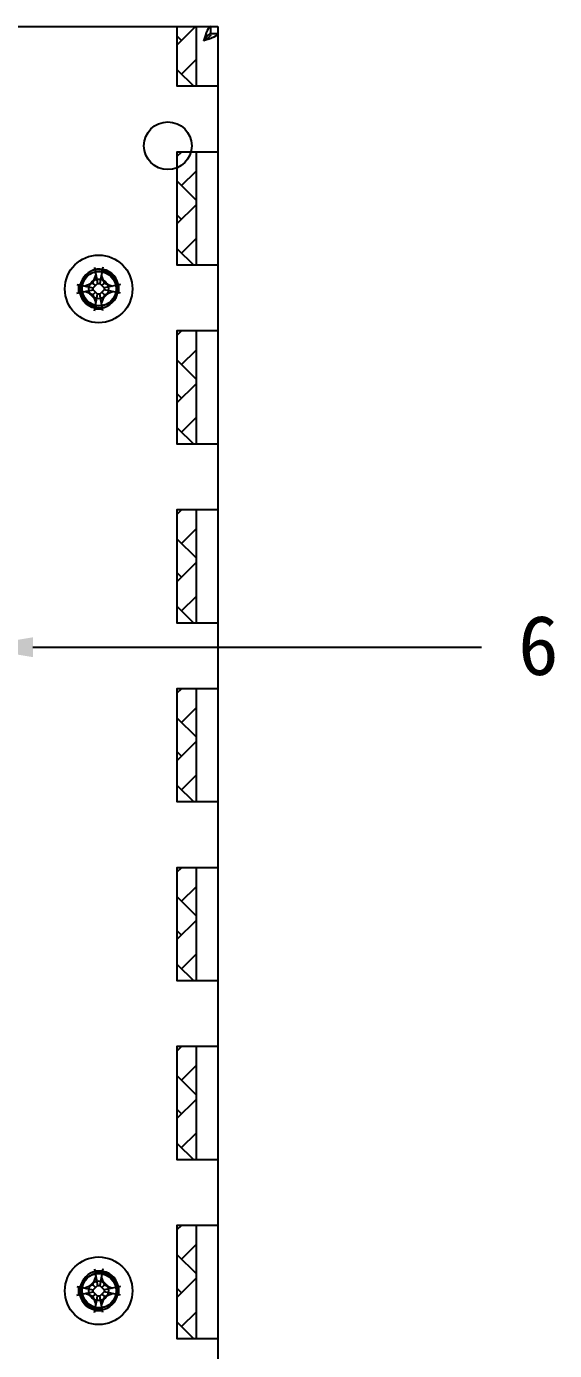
# Model space of a CAD drawing. Header units: millimetres. Extents: x 547 to 2149, y 622 to 1790.
# Drawn here: x 1647.1 to 1669.2, y 1702.1 to 1757.6 of the extents above; entities that cross this region are included whole.
import ezdxf

# ---------------------------------------------------------------- set-up
doc = ezdxf.new("R2010")
doc.units = ezdxf.units.MM
doc.layers.add('元器件与线路', color=7, linetype='Continuous')
doc.layers.add('英文数字标注', color=3, linetype='Continuous')
doc.styles.get("Standard").update_dxf_attribs({"font": 'txt', "bigfont": 'gbcbig.shx'})

msp = doc.modelspace()

# ---------------------------------------------------------------- hatches: boundary and pattern name
at = {"layer": '元器件与线路'}
h = msp.add_hatch(dxfattribs=at)
h.set_pattern_fill('AR-HBONE', color=256, scale=0.25, angle=270, style=0)
h.set_pattern_definition([(315, (1531.2778, 1329.1993), (1.4142136, 3e-14), [3, -1]), (45, (1531.9849, 1328.4921), (1.4142136, 3e-14), [3, -1])])
h.paths.add_polyline_path([(1654.217, 1757.585), (1653.428, 1757.585), (1653.428, 1755.077), (1654.217, 1755.077)])
h = msp.add_hatch(dxfattribs=at)
h.set_pattern_fill('AR-HBONE', color=256, scale=0.25, angle=270, style=0)
h.set_pattern_definition([(315, (1531.2778, 1321.6993), (1.4142136, 3e-14), [3, -1]), (45, (1531.9849, 1320.9921), (1.4142136, 3e-14), [3, -1])])
h.paths.add_polyline_path([(1653.428, 1747.577), (1654.217, 1747.577), (1654.217, 1752.334), (1653.428, 1752.334)])
h = msp.add_hatch(dxfattribs=at)
h.set_pattern_fill('AR-HBONE', color=256, scale=0.25, angle=270, style=0)
h.set_pattern_definition([(315, (1531.2778, 1314.1993), (1.4142136, 3e-14), [3, -1]), (45, (1531.9849, 1313.4921), (1.4142136, 3e-14), [3, -1])])
h.paths.add_polyline_path([(1653.428, 1740.077), (1654.217, 1740.077), (1654.217, 1744.834), (1653.428, 1744.834)])
h = msp.add_hatch(dxfattribs=at)
h.set_pattern_fill('AR-HBONE', color=256, scale=0.25, angle=270, style=0)
h.set_pattern_definition([(315, (1531.2778, 1306.6993), (1.4142136, 3e-14), [3, -1]), (45, (1531.9849, 1305.9921), (1.4142136, 3e-14), [3, -1])])
h.paths.add_polyline_path([(1653.428, 1732.577), (1654.217, 1732.577), (1654.217, 1737.334), (1653.428, 1737.334)])
h = msp.add_hatch(dxfattribs=at)
h.set_pattern_fill('AR-HBONE', color=256, scale=0.25, angle=270, style=0)
h.set_pattern_definition([(315, (1531.2778, 1299.1993), (1.4142136, 3e-14), [3, -1]), (45, (1531.9849, 1298.4921), (1.4142136, 3e-14), [3, -1])])
h.paths.add_polyline_path([(1653.428, 1725.077), (1654.217, 1725.077), (1654.217, 1729.834), (1653.428, 1729.834)])
h = msp.add_hatch(dxfattribs=at)
h.set_pattern_fill('AR-HBONE', color=256, scale=0.25, angle=270, style=0)
h.set_pattern_definition([(315, (1531.2778, 1291.6993), (1.4142136, 3e-14), [3, -1]), (45, (1531.9849, 1290.9921), (1.4142136, 3e-14), [3, -1])])
h.paths.add_polyline_path([(1653.428, 1717.577), (1654.217, 1717.577), (1654.217, 1722.334), (1653.428, 1722.334)])
h = msp.add_hatch(dxfattribs=at)
h.set_pattern_fill('AR-HBONE', color=256, scale=0.25, angle=270, style=0)
h.set_pattern_definition([(315, (1531.2778, 1284.1993), (1.4142136, 3e-14), [3, -1]), (45, (1531.9849, 1283.4921), (1.4142136, 3e-14), [3, -1])])
h.paths.add_polyline_path([(1653.428, 1710.077), (1654.217, 1710.077), (1654.217, 1714.834), (1653.428, 1714.834)])
h = msp.add_hatch(dxfattribs=at)
h.set_pattern_fill('AR-HBONE', color=256, scale=0.25, angle=270, style=0)
h.set_pattern_definition([(315, (1531.2778, 1276.6993), (1.4142136, 3e-14), [3, -1]), (45, (1531.9849, 1275.9921), (1.4142136, 3e-14), [3, -1])])
h.paths.add_polyline_path([(1653.428, 1702.577), (1654.217, 1702.577), (1654.217, 1707.334), (1653.428, 1707.334)])

# ---------------------------------------------------------------- linework, layer by layer
for p, q in [((1543.933, 1757.585), (1655.133, 1757.585)), ((1654.217, 1757.585), (1654.217, 1755.077)), ((1654.833, 1757.285), (1654.833, 1757.585)), ((1654.833, 1757.285), (1655.133, 1757.285)), ((1655.133, 1757.285), (1655.133, 1650.385)), ((1654.217, 1752.334), (1654.217, 1747.577)), ((1654.217, 1744.834), (1654.217, 1740.077)), ((1654.217, 1737.334), (1654.217, 1732.577)), ((1654.217, 1729.834), (1654.217, 1725.077)), ((1654.217, 1722.334), (1654.217, 1717.577)), ((1654.217, 1714.834), (1654.217, 1710.077)), ((1654.217, 1707.334), (1654.217, 1702.577))]:
    msp.add_line(p, q, dxfattribs=at)
at = {"layer": '元器件与线路', "color": 0, "lineweight": 25}
for p, q in [((1649.955, 1747.499), (1650.089, 1746.812)), ((1649.971, 1747.416), (1650.295, 1747.416)), ((1650.311, 1747.499), (1650.177, 1746.812)), ((1649.22, 1746.764), (1649.907, 1746.629)), ((1649.303, 1746.423), (1649.303, 1746.747)), ((1649.89, 1746.829), (1649.552, 1746.699)), ((1649.89, 1746.829), (1650.02, 1747.166)), ((1649.998, 1746.721), (1649.89, 1746.829)), ((1649.907, 1746.629), (1650.089, 1746.812)), ((1650.089, 1746.812), (1650.177, 1746.812)), ((1650.36, 1746.629), (1650.177, 1746.812)), ((1650.376, 1746.829), (1650.247, 1747.166)), ((1650.268, 1746.721), (1650.376, 1746.829)), ((1651.046, 1746.764), (1650.36, 1746.629)), ((1650.376, 1746.829), (1650.714, 1746.699)), ((1650.963, 1746.747), (1650.963, 1746.423)), ((1649.22, 1746.407), (1649.907, 1746.541)), ((1649.89, 1746.342), (1649.552, 1746.472)), ((1649.89, 1746.342), (1649.998, 1746.45)), ((1649.89, 1746.342), (1650.02, 1746.004)), ((1649.907, 1746.541), (1649.907, 1746.629)), ((1650.089, 1746.359), (1649.907, 1746.541)), ((1649.955, 1745.672), (1650.089, 1746.359)), ((1650.177, 1746.359), (1650.089, 1746.359)), ((1650.36, 1746.541), (1650.177, 1746.359)), ((1650.311, 1745.672), (1650.177, 1746.359)), ((1650.376, 1746.342), (1650.247, 1746.004)), ((1650.268, 1746.45), (1650.376, 1746.342)), ((1650.36, 1746.629), (1650.36, 1746.541)), ((1651.046, 1746.407), (1650.36, 1746.541)), ((1650.376, 1746.342), (1650.714, 1746.472)), ((1649.971, 1745.755), (1650.295, 1745.755)), ((1649.89, 1704.829), (1650.02, 1705.166)), ((1649.955, 1705.499), (1650.089, 1704.812)), ((1649.971, 1705.416), (1650.295, 1705.416)), ((1650.311, 1705.499), (1650.177, 1704.812)), ((1650.376, 1704.829), (1650.247, 1705.166)), ((1649.22, 1704.764), (1649.907, 1704.629)), ((1649.22, 1704.407), (1649.907, 1704.541)), ((1649.303, 1704.423), (1649.303, 1704.747)), ((1649.89, 1704.829), (1649.552, 1704.699)), ((1649.998, 1704.721), (1649.89, 1704.829)), ((1649.907, 1704.629), (1650.089, 1704.812)), ((1649.907, 1704.541), (1649.907, 1704.629)), ((1650.089, 1704.359), (1649.907, 1704.541)), ((1650.089, 1704.812), (1650.177, 1704.812)), ((1650.36, 1704.629), (1650.177, 1704.812)), ((1650.36, 1704.541), (1650.177, 1704.359)), ((1650.268, 1704.721), (1650.376, 1704.829)), ((1651.046, 1704.764), (1650.36, 1704.629)), ((1650.36, 1704.629), (1650.36, 1704.541)), ((1651.046, 1704.407), (1650.36, 1704.541)), ((1650.376, 1704.829), (1650.714, 1704.699)), ((1650.963, 1704.747), (1650.963, 1704.423)), ((1649.89, 1704.342), (1649.552, 1704.472)), ((1649.89, 1704.342), (1649.998, 1704.45)), ((1649.89, 1704.342), (1650.02, 1704.004)), ((1649.955, 1703.672), (1650.089, 1704.359)), ((1650.177, 1704.359), (1650.089, 1704.359)), ((1650.311, 1703.672), (1650.177, 1704.359)), ((1650.376, 1704.342), (1650.247, 1704.004)), ((1650.268, 1704.45), (1650.376, 1704.342)), ((1650.376, 1704.342), (1650.714, 1704.472)), ((1649.971, 1703.755), (1650.295, 1703.755))]:
    msp.add_line(p, q, dxfattribs=at)
at = {"layer": '元器件与线路'}
for points in [[(1655.133, 1757.585), (1655.133, 1755.077), (1653.428, 1755.077), (1653.428, 1757.585)], [(1654.833, 1757.585), (1654.796, 1757.574), (1654.758, 1757.54), (1654.721, 1757.484), (1654.683, 1757.41), (1654.646, 1757.319), (1654.608, 1757.215), (1654.571, 1757.102), (1654.533, 1756.985)], [(1655.133, 1757.285), (1655.122, 1757.248), (1655.087, 1757.21), (1655.032, 1757.173), (1654.957, 1757.135), (1654.867, 1757.098), (1654.763, 1757.06), (1654.65, 1757.023), (1654.533, 1756.985)], [(1654.833, 1757.285), (1654.826, 1757.242), (1654.803, 1757.2), (1654.768, 1757.157), (1654.72, 1757.114), (1654.663, 1757.071), (1654.6, 1757.028), (1654.533, 1756.985)], [(1654.833, 1757.285), (1654.79, 1757.278), (1654.747, 1757.256), (1654.705, 1757.22), (1654.662, 1757.172), (1654.619, 1757.115), (1654.576, 1757.052), (1654.533, 1756.985)]]:
    msp.add_lwpolyline(points, dxfattribs=at)
for points in [[(1655.133, 1752.334), (1655.133, 1747.577), (1653.428, 1747.577), (1653.428, 1752.334)], [(1655.133, 1744.834), (1655.133, 1740.077), (1653.428, 1740.077), (1653.428, 1744.834)], [(1655.133, 1737.334), (1655.133, 1732.577), (1653.428, 1732.577), (1653.428, 1737.334)], [(1655.133, 1729.834), (1655.133, 1725.077), (1653.428, 1725.077), (1653.428, 1729.834)], [(1655.133, 1722.334), (1655.133, 1717.577), (1653.428, 1717.577), (1653.428, 1722.334)], [(1655.133, 1714.834), (1655.133, 1710.077), (1653.428, 1710.077), (1653.428, 1714.834)], [(1655.133, 1707.334), (1655.133, 1702.577), (1653.428, 1702.577), (1653.428, 1707.334)]]:
    msp.add_lwpolyline(points, close=True, dxfattribs=at)
for centre, radius in [((1653.033, 1752.585), 1), ((1650.133, 1746.585), 0.412), ((1650.133, 1704.585), 0.412)]:
    msp.add_circle(centre, radius, dxfattribs=at)
at = {"layer": '元器件与线路', "color": 0, "lineweight": 25}
for centre in [(1650.133, 1746.585), (1650.133, 1704.585)]:
    msp.add_circle(centre, 1.417, dxfattribs=at)
at = {"layer": '元器件与线路', "color": 0}
for centre in [(1650.133, 1746.585), (1650.168, 1746.604), (1650.133, 1704.585), (1650.168, 1704.604)]:
    msp.add_circle(centre, 0.729, dxfattribs=at)
for centre, start, end in [((1650.133, 1746.585), 164.9785, 104.9785), ((1650.168, 1746.604), 345, 285), ((1650.133, 1704.585), 164.9785, 104.9785), ((1650.168, 1704.604), 345, 285)]:
    msp.add_arc(centre, 0.81, start, end, dxfattribs=at)
at = {"layer": '英文数字标注'}
msp.add_line((1647.377, 1731.564), (1666.184, 1731.564), dxfattribs=at)
msp.add_solid([(1647.377, 1731.147), (1644.877, 1731.564), (1647.377, 1731.98)], dxfattribs=at)

# ---------------------------------------------------------------- texts
at = {"layer": '英文数字标注', "insert": (1667.718, 1731.63), "char_height": 2.5, "width": 4.86703, "attachment_point": 4}
msp.add_mtext('\\A1;{\\fSimSun|b0|i0|c134|p2;6}', dxfattribs=at)

doc.saveas('drawing.dxf')
